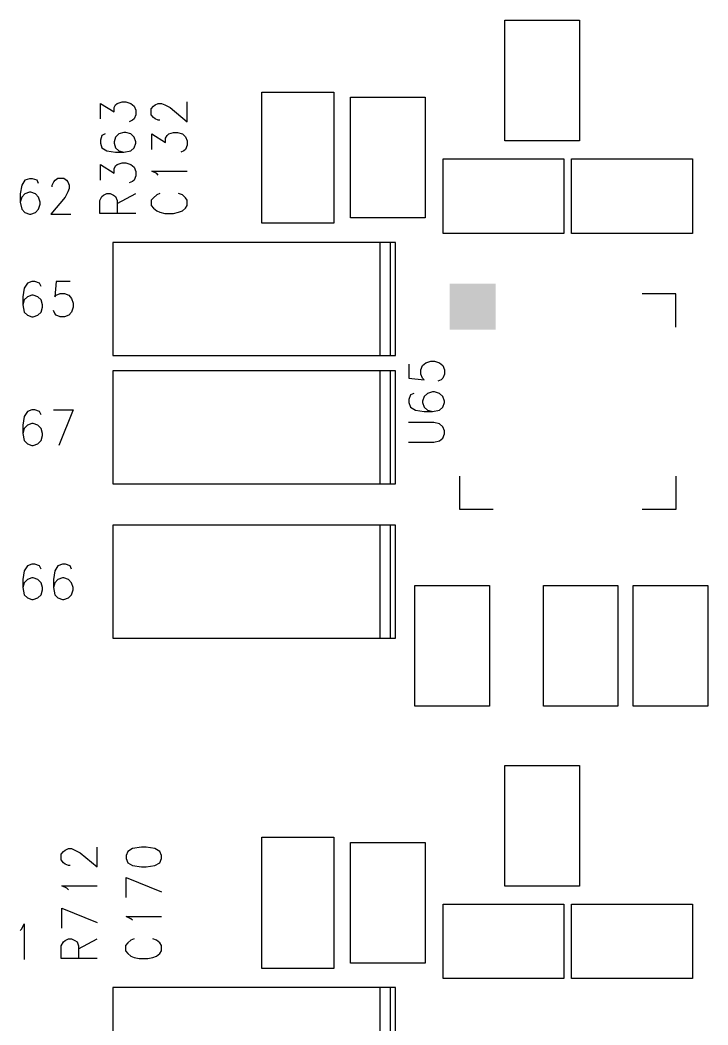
# Model space of a CAD drawing. Extents: x 295 to 953, y 10 to 290.
# Drawn here: x 564.63 to 586.7, y 201.53 to 233.79 of the extents above; entities that cross this region are included whole.
import ezdxf

# ---------------------------------------------------------------- set-up
doc = ezdxf.new("R2010")
doc.units = 0
doc.header["$LTSCALE"] = 5
doc.header["$MEASUREMENT"] = 0
doc.layers.add('13_C-SILK_GBR', color=7, linetype='CONTINUOUS')

msp = doc.modelspace()

# ---------------------------------------------------------------- linework, layer by layer
at = {"layer": '13_C-SILK_GBR'}
for p, q in [((580.181, 229.911), (580.181, 233.789)), ((580.181, 233.789), (582.574, 233.789)), ((582.574, 233.789), (582.574, 229.911)), ((572.385, 227.271), (572.385, 231.479)), ((572.385, 231.479), (574.695, 231.479)), ((574.695, 231.479), (574.695, 227.271)), ((575.231, 227.436), (575.231, 231.314)), ((575.231, 231.314), (577.624, 231.314)), ((577.624, 231.314), (577.624, 227.436)), ((567.206, 230.617), (567.206, 231.116)), ((567.206, 231.116), (567.643, 230.842)), ((567.643, 230.982), (567.696, 231.071)), ((567.643, 230.842), (567.643, 230.982)), ((567.696, 231.071), (567.747, 231.116)), ((567.747, 231.116), (567.905, 231.167)), ((567.905, 231.167), (568.027, 231.167)), ((568.027, 231.167), (568.186, 231.116)), ((568.186, 231.116), (568.29, 231.027)), ((568.29, 231.027), (568.343, 230.893)), ((568.838, 230.938), (568.907, 231.027)), ((568.907, 231.027), (568.96, 231.071)), ((568.96, 231.071), (569.065, 231.116)), ((569.065, 231.116), (569.171, 231.116)), ((569.171, 231.116), (569.275, 231.071)), ((569.275, 231.071), (569.45, 230.982)), ((569.45, 230.982), (569.993, 230.528)), ((569.993, 230.528), (569.993, 231.167)), ((568.343, 230.751), (568.29, 230.617)), ((568.343, 230.893), (568.343, 230.751)), ((568.838, 230.751), (568.838, 230.938)), ((568.907, 230.662), (568.838, 230.751)), ((568.96, 230.617), (568.907, 230.662)), ((568.237, 230.573), (568.133, 230.528)), ((568.29, 230.617), (568.237, 230.573)), ((569.065, 230.573), (568.96, 230.617)), ((569.118, 230.573), (569.065, 230.573)), ((567.257, 230.083), (567.206, 229.936)), ((567.362, 230.134), (567.257, 230.083)), ((567.696, 230.032), (567.643, 229.885)), ((567.8, 230.134), (567.696, 230.032)), ((567.958, 230.185), (567.8, 230.134)), ((568.027, 230.185), (567.958, 230.185)), ((568.186, 230.134), (568.027, 230.185)), ((568.29, 230.032), (568.186, 230.134)), ((568.343, 229.885), (568.29, 230.032)), ((568.856, 229.636), (568.856, 230.134)), ((568.856, 230.134), (569.293, 229.86)), ((569.293, 230), (569.346, 230.089)), ((569.293, 229.86), (569.293, 230)), ((569.346, 230.089), (569.397, 230.134)), ((569.397, 230.134), (569.555, 230.185)), ((569.555, 230.185), (569.677, 230.185)), ((569.677, 230.185), (569.836, 230.134)), ((569.836, 230.134), (569.94, 230.045)), ((569.94, 230.045), (569.993, 229.911)), ((567.206, 229.936), (567.206, 229.84)), ((567.206, 229.84), (567.257, 229.693)), ((567.257, 229.693), (567.415, 229.591)), ((567.643, 229.885), (567.643, 229.84)), ((567.643, 229.84), (567.696, 229.693)), ((567.696, 229.693), (567.8, 229.591)), ((568.186, 229.591), (568.29, 229.693)), ((568.29, 229.693), (568.343, 229.84)), ((568.343, 229.84), (568.343, 229.885)), ((569.993, 229.769), (569.94, 229.636)), ((569.993, 229.911), (569.993, 229.769)), ((582.574, 229.911), (580.181, 229.911)), ((567.415, 229.591), (567.696, 229.547)), ((567.696, 229.547), (567.958, 229.547)), ((567.8, 229.591), (567.958, 229.547)), ((567.958, 229.547), (568.186, 229.591)), ((569.887, 229.591), (569.783, 229.547)), ((569.94, 229.636), (569.887, 229.591)), ((567.206, 228.654), (567.206, 229.152)), ((567.206, 229.152), (567.643, 228.878)), ((567.643, 229.019), (567.696, 229.108)), ((567.696, 229.108), (567.747, 229.152)), ((567.747, 229.152), (567.905, 229.203)), ((567.905, 229.203), (568.027, 229.203)), ((568.027, 229.203), (568.186, 229.152)), ((568.186, 229.152), (568.29, 229.063)), ((568.29, 229.063), (568.343, 228.93)), ((578.201, 226.941), (578.201, 229.334)), ((578.201, 229.334), (582.079, 229.334)), ((582.079, 229.334), (582.079, 226.941)), ((582.326, 226.941), (582.326, 229.334)), ((582.326, 229.334), (586.204, 229.334)), ((586.204, 229.334), (586.204, 226.941)), ((565.752, 228.646), (565.841, 228.715)), ((565.841, 228.715), (566.028, 228.715)), ((566.028, 228.715), (566.117, 228.646)), ((567.643, 228.878), (567.643, 229.019)), ((568.343, 228.788), (568.29, 228.654)), ((568.343, 228.93), (568.343, 228.788)), ((569.012, 228.865), (568.856, 228.941)), ((568.856, 228.941), (569.993, 228.941)), ((569.065, 228.814), (569.012, 228.865)), ((564.681, 228.487), (564.637, 228.207)), ((564.784, 228.646), (564.681, 228.487)), ((564.93, 228.697), (564.784, 228.646)), ((565.026, 228.697), (564.93, 228.697)), ((565.173, 228.646), (565.026, 228.697)), ((565.224, 228.54), (565.173, 228.646)), ((565.663, 228.487), (565.708, 228.593)), ((565.663, 228.435), (565.663, 228.487)), ((565.708, 228.593), (565.752, 228.646)), ((566.117, 228.646), (566.161, 228.593)), ((566.161, 228.593), (566.206, 228.487)), ((566.206, 228.487), (566.206, 228.382)), ((568.237, 228.609), (568.133, 228.565)), ((568.29, 228.654), (568.237, 228.609)), ((564.637, 228.207), (564.637, 227.944)), ((564.681, 228.103), (564.637, 227.944)), ((564.784, 228.207), (564.681, 228.103)), ((564.93, 228.26), (564.784, 228.207)), ((564.975, 228.26), (564.93, 228.26)), ((565.122, 228.207), (564.975, 228.26)), ((565.224, 228.103), (565.122, 228.207)), ((565.275, 227.944), (565.224, 228.103)), ((566.072, 228.103), (565.618, 227.56)), ((566.161, 228.278), (566.072, 228.103)), ((566.206, 228.382), (566.161, 228.278)), ((567.188, 227.992), (567.257, 228.126)), ((567.257, 228.126), (567.31, 228.171)), ((567.31, 228.171), (567.415, 228.222)), ((567.415, 228.222), (567.521, 228.222)), ((567.521, 228.222), (567.625, 228.171)), ((567.625, 228.171), (567.696, 228.126)), ((567.696, 228.126), (567.747, 227.992)), ((567.747, 227.897), (568.343, 228.222)), ((568.907, 228.088), (568.838, 228.004)), ((569.012, 228.177), (568.907, 228.088)), ((569.118, 228.222), (569.012, 228.177)), ((569.836, 228.177), (569.712, 228.222)), ((569.94, 228.088), (569.836, 228.177)), ((569.993, 228.004), (569.94, 228.088)), ((564.637, 227.944), (564.681, 227.717)), ((565.224, 227.717), (565.275, 227.875)), ((565.275, 227.875), (565.275, 227.944)), ((567.188, 227.583), (567.188, 227.992)), ((567.747, 227.992), (567.747, 227.583)), ((568.838, 228.004), (568.838, 227.832)), ((568.838, 227.832), (568.907, 227.75)), ((568.907, 227.75), (569.012, 227.666)), ((569.836, 227.666), (569.94, 227.75)), ((569.94, 227.75), (569.993, 227.832)), ((569.993, 227.832), (569.993, 228.004)), ((564.681, 227.717), (564.784, 227.613)), ((564.784, 227.613), (564.93, 227.56)), ((564.93, 227.56), (564.975, 227.56)), ((564.975, 227.56), (565.122, 227.613)), ((565.122, 227.613), (565.224, 227.717)), ((565.618, 227.56), (566.257, 227.56)), ((568.343, 227.583), (567.188, 227.583)), ((569.012, 227.666), (569.118, 227.621)), ((569.118, 227.621), (569.275, 227.583)), ((569.275, 227.583), (569.555, 227.583)), ((569.555, 227.583), (569.712, 227.621)), ((569.712, 227.621), (569.836, 227.666)), ((577.624, 227.436), (575.231, 227.436)), ((574.695, 227.271), (572.385, 227.271)), ((582.079, 226.941), (578.201, 226.941)), ((586.204, 226.941), (582.326, 226.941)), ((576.18, 226.653), (567.6, 226.653)), ((567.6, 226.653), (567.6, 223.023)), ((576.51, 226.653), (576.18, 226.653)), ((576.18, 223.023), (576.18, 226.653)), ((576.675, 226.653), (576.51, 226.653)), ((576.51, 223.023), (576.51, 226.653)), ((576.675, 223.023), (576.675, 226.653)), ((564.76, 225.187), (564.716, 224.907)), ((564.863, 225.346), (564.76, 225.187)), ((565.01, 225.397), (564.863, 225.346)), ((565.105, 225.397), (565.01, 225.397)), ((565.25, 225.346), (565.105, 225.397)), ((565.302, 225.24), (565.25, 225.346)), ((565.787, 225.397), (565.742, 224.907)), ((566.239, 225.397), (565.787, 225.397)), ((564.716, 224.907), (564.716, 224.644)), ((564.863, 224.907), (564.76, 224.803)), ((565.01, 224.96), (564.863, 224.907)), ((565.054, 224.96), (565.01, 224.96)), ((565.201, 224.907), (565.054, 224.96)), ((565.302, 224.803), (565.201, 224.907)), ((565.742, 224.907), (565.787, 224.96)), ((565.787, 224.96), (565.92, 225.012)), ((565.92, 225.012), (566.054, 225.012)), ((566.054, 225.012), (566.194, 224.96)), ((566.194, 224.96), (566.283, 224.856)), ((566.283, 224.856), (566.335, 224.697)), ((585.668, 225.003), (584.595, 225.003)), ((585.668, 223.93), (585.668, 225.003)), ((564.76, 224.803), (564.716, 224.644)), ((564.716, 224.644), (564.76, 224.417)), ((565.353, 224.644), (565.302, 224.803)), ((565.302, 224.417), (565.353, 224.575)), ((565.353, 224.575), (565.353, 224.644)), ((566.335, 224.575), (566.283, 224.417)), ((566.335, 224.697), (566.335, 224.575)), ((564.76, 224.417), (564.863, 224.313)), ((564.863, 224.313), (565.01, 224.26)), ((565.01, 224.26), (565.054, 224.26)), ((565.054, 224.26), (565.201, 224.313)), ((565.201, 224.313), (565.302, 224.417)), ((565.742, 224.366), (565.698, 224.47)), ((565.787, 224.313), (565.742, 224.366)), ((565.92, 224.26), (565.787, 224.313)), ((566.054, 224.26), (565.92, 224.26)), ((566.194, 224.313), (566.054, 224.26)), ((566.283, 224.417), (566.194, 224.313)), ((567.6, 223.023), (576.18, 223.023)), ((576.18, 223.023), (576.51, 223.023)), ((576.51, 223.023), (576.675, 223.023)), ((577.106, 222.742), (577.106, 222.29)), ((577.49, 222.557), (577.543, 222.697)), ((577.543, 222.697), (577.647, 222.787)), ((577.647, 222.787), (577.805, 222.838)), ((577.805, 222.838), (577.927, 222.838)), ((577.927, 222.838), (578.086, 222.787)), ((578.086, 222.787), (578.19, 222.697)), ((578.19, 222.697), (578.243, 222.557)), ((576.18, 222.528), (567.6, 222.528)), ((567.6, 222.528), (567.6, 218.898)), ((576.51, 222.528), (576.18, 222.528)), ((576.18, 218.898), (576.18, 222.528)), ((576.675, 222.528), (576.51, 222.528)), ((576.51, 218.898), (576.51, 222.528)), ((576.675, 218.898), (576.675, 222.528)), ((577.106, 222.29), (577.596, 222.245)), ((577.49, 222.424), (577.49, 222.557)), ((577.543, 222.29), (577.49, 222.424)), ((577.596, 222.245), (577.543, 222.29)), ((578.19, 222.29), (578.137, 222.245)), ((578.243, 222.424), (578.19, 222.29)), ((578.243, 222.557), (578.243, 222.424)), ((578.137, 222.245), (578.033, 222.201)), ((577.157, 221.754), (577.106, 221.608)), ((577.262, 221.805), (577.157, 221.754)), ((577.596, 221.704), (577.543, 221.557)), ((577.7, 221.805), (577.596, 221.704)), ((577.858, 221.856), (577.7, 221.805)), ((577.927, 221.856), (577.858, 221.856)), ((578.086, 221.805), (577.927, 221.856)), ((578.19, 221.704), (578.086, 221.805)), ((578.243, 221.557), (578.19, 221.704)), ((577.106, 221.608), (577.106, 221.513)), ((577.106, 221.513), (577.157, 221.366)), ((577.157, 221.366), (577.315, 221.264)), ((577.543, 221.557), (577.543, 221.513)), ((577.543, 221.513), (577.596, 221.366)), ((577.596, 221.366), (577.7, 221.264)), ((578.086, 221.264), (578.19, 221.366)), ((578.19, 221.366), (578.243, 221.513)), ((578.243, 221.513), (578.243, 221.557)), ((564.76, 221.062), (564.716, 220.782)), ((564.863, 221.221), (564.76, 221.062)), ((565.01, 221.272), (564.863, 221.221)), ((565.105, 221.272), (565.01, 221.272)), ((565.25, 221.221), (565.105, 221.272)), ((565.302, 221.115), (565.25, 221.221)), ((565.698, 221.272), (566.335, 221.272)), ((566.335, 221.272), (565.876, 220.135)), ((577.315, 221.264), (577.596, 221.219)), ((577.596, 221.219), (577.858, 221.219)), ((577.7, 221.264), (577.858, 221.219)), ((577.858, 221.219), (578.086, 221.264)), ((564.716, 220.782), (564.716, 220.519)), ((564.76, 220.678), (564.716, 220.519)), ((564.863, 220.782), (564.76, 220.678)), ((565.01, 220.835), (564.863, 220.782)), ((565.054, 220.835), (565.01, 220.835)), ((565.201, 220.782), (565.054, 220.835)), ((565.302, 220.678), (565.201, 220.782)), ((565.353, 220.519), (565.302, 220.678)), ((577.909, 220.874), (577.088, 220.874)), ((578.086, 220.823), (577.909, 220.874)), ((578.19, 220.734), (578.086, 220.823)), ((578.243, 220.6), (578.19, 220.734)), ((564.716, 220.519), (564.76, 220.292)), ((565.302, 220.292), (565.353, 220.45)), ((565.353, 220.45), (565.353, 220.519)), ((578.086, 220.282), (578.19, 220.371)), ((578.19, 220.371), (578.243, 220.511)), ((578.243, 220.511), (578.243, 220.6)), ((564.76, 220.292), (564.863, 220.188)), ((564.863, 220.188), (565.01, 220.135)), ((565.01, 220.135), (565.054, 220.135)), ((565.054, 220.135), (565.201, 220.188)), ((565.201, 220.188), (565.302, 220.292)), ((577.088, 220.237), (577.909, 220.237)), ((577.909, 220.237), (578.086, 220.282)), ((578.738, 218.073), (578.738, 219.145)), ((585.668, 219.145), (585.668, 218.073)), ((567.6, 218.898), (576.18, 218.898)), ((576.18, 218.898), (576.51, 218.898)), ((576.51, 218.898), (576.675, 218.898)), ((579.81, 218.073), (578.738, 218.073)), ((585.668, 218.073), (584.595, 218.073)), ((576.18, 217.578), (567.6, 217.578)), ((567.6, 217.578), (567.6, 213.948)), ((576.51, 217.578), (576.18, 217.578)), ((576.18, 213.948), (576.18, 217.578)), ((576.675, 217.578), (576.51, 217.578)), ((576.51, 213.948), (576.51, 217.578)), ((576.675, 213.948), (576.675, 217.578)), ((564.863, 216.271), (564.76, 216.112)), ((565.01, 216.322), (564.863, 216.271)), ((565.105, 216.322), (565.01, 216.322)), ((565.25, 216.271), (565.105, 216.322)), ((565.302, 216.165), (565.25, 216.271)), ((565.844, 216.271), (565.742, 216.112)), ((565.991, 216.322), (565.844, 216.271)), ((566.087, 216.322), (565.991, 216.322)), ((566.232, 216.271), (566.087, 216.322)), ((566.283, 216.165), (566.232, 216.271)), ((564.76, 216.112), (564.716, 215.832)), ((564.716, 215.832), (564.716, 215.569)), ((564.863, 215.832), (564.76, 215.728)), ((565.01, 215.885), (564.863, 215.832)), ((565.054, 215.885), (565.01, 215.885)), ((565.201, 215.832), (565.054, 215.885)), ((565.302, 215.728), (565.201, 215.832)), ((565.742, 216.112), (565.698, 215.832)), ((565.698, 215.832), (565.698, 215.569)), ((565.844, 215.832), (565.742, 215.728)), ((565.991, 215.885), (565.844, 215.832)), ((566.036, 215.885), (565.991, 215.885)), ((566.183, 215.832), (566.036, 215.885)), ((566.283, 215.728), (566.183, 215.832)), ((564.76, 215.728), (564.716, 215.569)), ((564.716, 215.569), (564.76, 215.342)), ((565.353, 215.569), (565.302, 215.728)), ((565.302, 215.342), (565.353, 215.5)), ((565.353, 215.5), (565.353, 215.569)), ((565.742, 215.728), (565.698, 215.569)), ((565.698, 215.569), (565.742, 215.342)), ((566.335, 215.569), (566.283, 215.728)), ((566.283, 215.342), (566.335, 215.5)), ((566.335, 215.5), (566.335, 215.569)), ((577.294, 211.761), (577.294, 215.639)), ((577.294, 215.639), (579.686, 215.639)), ((579.686, 215.639), (579.686, 211.761)), ((581.419, 211.761), (581.419, 215.639)), ((581.419, 215.639), (583.811, 215.639)), ((583.811, 215.639), (583.811, 211.761)), ((584.306, 211.761), (584.306, 215.639)), ((584.306, 215.639), (586.699, 215.639)), ((586.699, 215.639), (586.699, 211.761)), ((564.76, 215.342), (564.863, 215.238)), ((564.863, 215.238), (565.01, 215.185)), ((565.01, 215.185), (565.054, 215.185)), ((565.054, 215.185), (565.201, 215.238)), ((565.201, 215.238), (565.302, 215.342)), ((565.742, 215.342), (565.844, 215.238)), ((565.844, 215.238), (565.991, 215.185)), ((565.991, 215.185), (566.036, 215.185)), ((566.036, 215.185), (566.183, 215.238)), ((566.183, 215.238), (566.283, 215.342)), ((567.6, 213.948), (576.18, 213.948)), ((576.18, 213.948), (576.51, 213.948)), ((576.51, 213.948), (576.675, 213.948)), ((579.686, 211.761), (577.294, 211.761)), ((583.811, 211.761), (581.419, 211.761)), ((586.699, 211.761), (584.306, 211.761)), ((580.181, 205.986), (580.181, 209.864)), ((580.181, 209.864), (582.574, 209.864)), ((582.574, 209.864), (582.574, 205.986)), ((572.385, 203.346), (572.385, 207.554)), ((572.385, 207.554), (574.695, 207.554)), ((574.695, 207.554), (574.695, 203.346)), ((565.95, 207.013), (566.019, 207.102)), ((566.019, 207.102), (566.072, 207.146)), ((566.072, 207.146), (566.178, 207.191)), ((566.178, 207.191), (566.283, 207.191)), ((566.283, 207.191), (566.387, 207.146)), ((566.387, 207.146), (566.562, 207.057)), ((567.105, 206.603), (567.105, 207.242)), ((568.082, 207.102), (568.031, 206.968)), ((568.24, 207.191), (568.082, 207.102)), ((568.521, 207.242), (568.24, 207.191)), ((568.678, 207.242), (568.521, 207.242)), ((568.958, 207.191), (568.678, 207.242)), ((569.115, 207.102), (568.958, 207.191)), ((569.168, 206.968), (569.115, 207.102)), ((575.231, 203.511), (575.231, 207.389)), ((575.231, 207.389), (577.624, 207.389)), ((577.624, 207.389), (577.624, 203.511)), ((565.95, 206.826), (565.95, 207.013)), ((566.019, 206.737), (565.95, 206.826)), ((566.562, 207.057), (567.105, 206.603)), ((568.031, 206.968), (568.031, 206.877)), ((568.031, 206.877), (568.082, 206.737)), ((569.115, 206.737), (569.168, 206.877)), ((569.168, 206.877), (569.168, 206.968)), ((566.072, 206.692), (566.019, 206.737)), ((566.178, 206.648), (566.072, 206.692)), ((566.231, 206.648), (566.178, 206.648)), ((568.082, 206.737), (568.24, 206.648)), ((568.24, 206.648), (568.521, 206.603)), ((568.521, 206.603), (568.678, 206.603)), ((568.678, 206.603), (568.958, 206.648)), ((568.958, 206.648), (569.115, 206.737)), ((568.031, 205.622), (568.031, 206.26)), ((568.031, 206.26), (569.168, 205.8)), ((566.125, 205.922), (565.968, 205.998)), ((565.968, 205.998), (567.105, 205.998)), ((566.178, 205.871), (566.125, 205.922)), ((582.574, 205.986), (580.181, 205.986)), ((565.968, 204.64), (565.968, 205.278)), ((565.968, 205.278), (567.105, 204.818)), ((578.201, 203.016), (578.201, 205.409)), ((578.201, 205.409), (582.079, 205.409)), ((582.079, 205.409), (582.079, 203.016)), ((582.326, 203.016), (582.326, 205.409)), ((582.326, 205.409), (586.204, 205.409)), ((586.204, 205.409), (586.204, 203.016)), ((568.187, 204.94), (568.031, 205.016)), ((568.031, 205.016), (569.168, 205.016)), ((568.24, 204.889), (568.187, 204.94)), ((564.63, 204.562), (564.681, 204.615)), ((564.681, 204.615), (564.757, 204.772)), ((564.757, 204.772), (564.757, 203.635)), ((565.95, 204.067), (566.019, 204.201)), ((566.019, 204.201), (566.072, 204.246)), ((566.072, 204.246), (566.178, 204.297)), ((566.178, 204.297), (566.283, 204.297)), ((566.283, 204.297), (566.387, 204.246)), ((566.387, 204.246), (566.458, 204.201)), ((566.458, 204.201), (566.509, 204.067)), ((566.509, 203.972), (567.105, 204.297)), ((568.187, 204.252), (568.082, 204.163)), ((568.293, 204.297), (568.187, 204.252)), ((569.011, 204.252), (568.887, 204.297)), ((569.115, 204.163), (569.011, 204.252)), ((565.95, 203.658), (565.95, 204.067)), ((566.509, 204.067), (566.509, 203.658)), ((568.082, 204.163), (568.013, 204.079)), ((568.013, 204.079), (568.013, 203.907)), ((568.013, 203.907), (568.082, 203.825)), ((569.168, 204.079), (569.115, 204.163)), ((569.115, 203.825), (569.168, 203.907)), ((569.168, 203.907), (569.168, 204.079)), ((567.105, 203.658), (565.95, 203.658)), ((568.082, 203.825), (568.187, 203.741)), ((568.187, 203.741), (568.293, 203.696)), ((568.293, 203.696), (568.45, 203.658)), ((568.45, 203.658), (568.73, 203.658)), ((568.73, 203.658), (568.887, 203.696)), ((568.887, 203.696), (569.011, 203.741)), ((569.011, 203.741), (569.115, 203.825)), ((574.695, 203.346), (572.385, 203.346)), ((577.624, 203.511), (575.231, 203.511)), ((582.079, 203.016), (578.201, 203.016)), ((586.204, 203.016), (582.326, 203.016)), ((576.18, 202.728), (567.6, 202.728)), ((567.6, 202.728), (567.6, 199.098)), ((576.51, 202.728), (576.18, 202.728)), ((576.18, 199.098), (576.18, 202.728)), ((576.675, 202.728), (576.51, 202.728)), ((576.51, 199.098), (576.51, 202.728)), ((576.675, 199.098), (576.675, 202.728))]:
    msp.add_line(p, q, dxfattribs=at)
for points in [[(578.408, 223.848), (578.408, 225.332), (579.893, 223.848), (579.893, 225.332)], [(578.408, 225.332), (578.408, 225.332), (579.893, 225.332), (578.408, 225.332)]]:
    msp.add_solid(points, dxfattribs=at)

doc.saveas('drawing.dxf')
